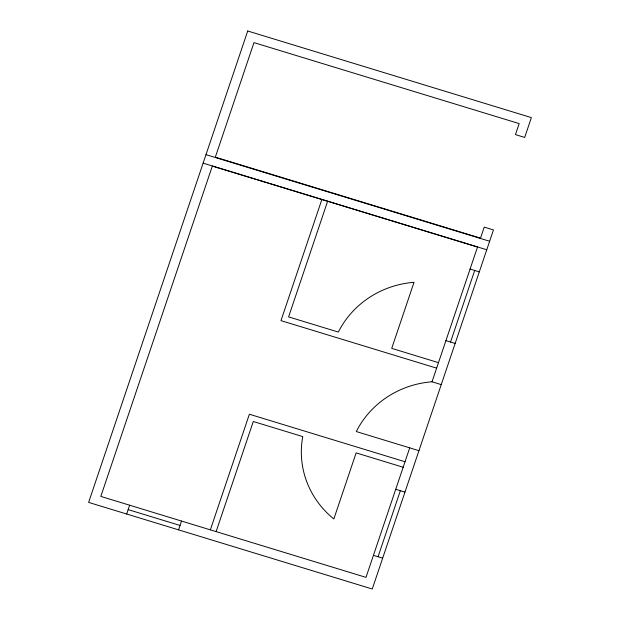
<?xml version="1.0" encoding="UTF-8"?>
<svg xmlns="http://www.w3.org/2000/svg" width="620" height="620" viewBox="0 0 620 620"><rect width="100%" height="100%" fill="white"/><g stroke="black" fill="none" stroke-linecap="round" stroke-linejoin="round"><path stroke-width="0.93" d="M126.674 514.019L129.642 505.215M178.552 529.86L181.528 521.048M210.351 529.852L249.379 414.23L405.031 461.753M321.865 199.508L280.976 320.633L436.627 368.156M216.117 531.611L253.286 421.499L302.762 436.589A92.093 87.877 -1.5 0 0 333.839 518.956L356.144 452.887L403.178 467.263M327.631 201.267L288.602 316.89L338.342 332.072A92.093 87.877 -1.5 0 1 414.028 282.301L391.724 348.37L438.487 362.654M409.719 447.865L366.002 577.375L100.82 496.411L212.335 166.067L477.516 247.031L432.024 381.788M378.053 556.76L400.35 490.691M450.531 342.038L474.695 270.46M206.003 154.659L489.637 241.258M203.135 163.161L486.77 249.759M470.084 269.049L479.307 271.87M445.92 340.628L455.142 343.441M441.246 384.609L431.985 381.781A92.093 87.877 -1.5 0 0 356.298 431.551L418.95 450.678M395.738 489.281L404.961 492.102M373.442 555.35L382.664 558.171M128.154 509.617L180.04 525.458M247.721 31L88.621 502.401L372.256 589L493.458 229.935L484.236 227.114L480.515 238.126L215.334 157.162L253.968 42.625L519.18 123.597L515.46 134.61L524.683 137.431L531.379 117.606L247.721 31"/></g></svg>
